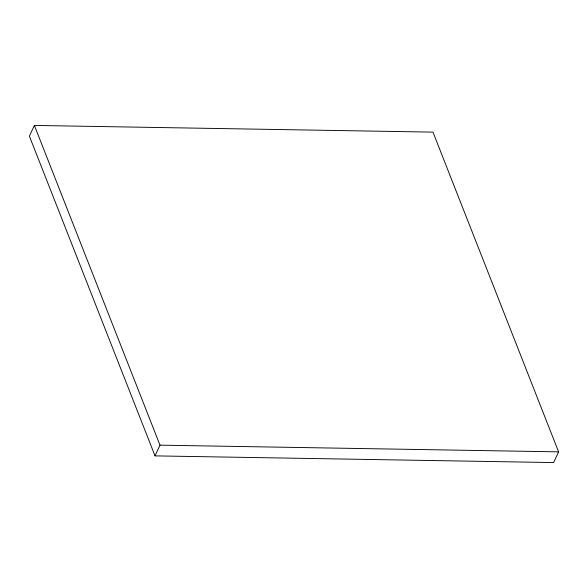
<?xml version="1.0" encoding="UTF-8"?>
<svg xmlns="http://www.w3.org/2000/svg" width="588" height="588" viewBox="0 0 588 588"><rect width="100%" height="100%" fill="white"/><g stroke="black" fill="none" stroke-linecap="round" stroke-linejoin="round"><path stroke-width="0.88" d="M34.376 125.428L29.4 136.144L155.019 455.876L553.624 462.572L558.6 451.856L432.981 132.124L34.376 125.428L159.987 445.16L155.019 455.876M159.987 445.16L558.6 451.856"/></g></svg>
